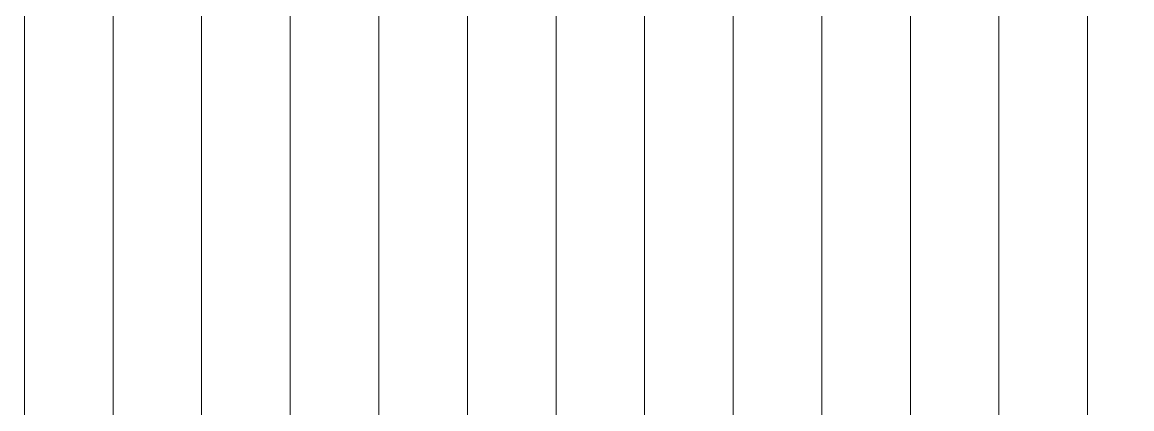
# Model space of a CAD drawing. Header units: millimetres. Extents: x 2085 to 2829, y 1347 to 1643.
# Drawn here: x 2136.975 to 2139.48, y 1457.699 to 1458.573 of the extents above; entities that cross this region are included whole.
import ezdxf

# ---------------------------------------------------------------- set-up
doc = ezdxf.new("R2010")
doc.units = ezdxf.units.MM
doc.layers.add('A-HATCH', color=251, linetype='Continuous', lineweight=9)

msp = doc.modelspace()

# ---------------------------------------------------------------- hatches: boundary and pattern name
at = {"layer": 'A-HATCH'}
h = msp.add_hatch(dxfattribs=at)
h.set_pattern_fill('_USER', color=256, scale=0.1999999999999992, angle=90, pattern_type=0)
h.set_pattern_definition([(90, (2156.780178894805, 1451.087448052962), (-0.1999999999999992, 1.224646799147348e-17), [])])
h.paths.add_polyline_path([(2125.410169595583, 1459.087504867364), (2125.410169595583, 1443.08750471649), (2156.530169349098, 1443.08750471649), (2156.530169349098, 1459.087504867364)])

doc.saveas('drawing.dxf')
